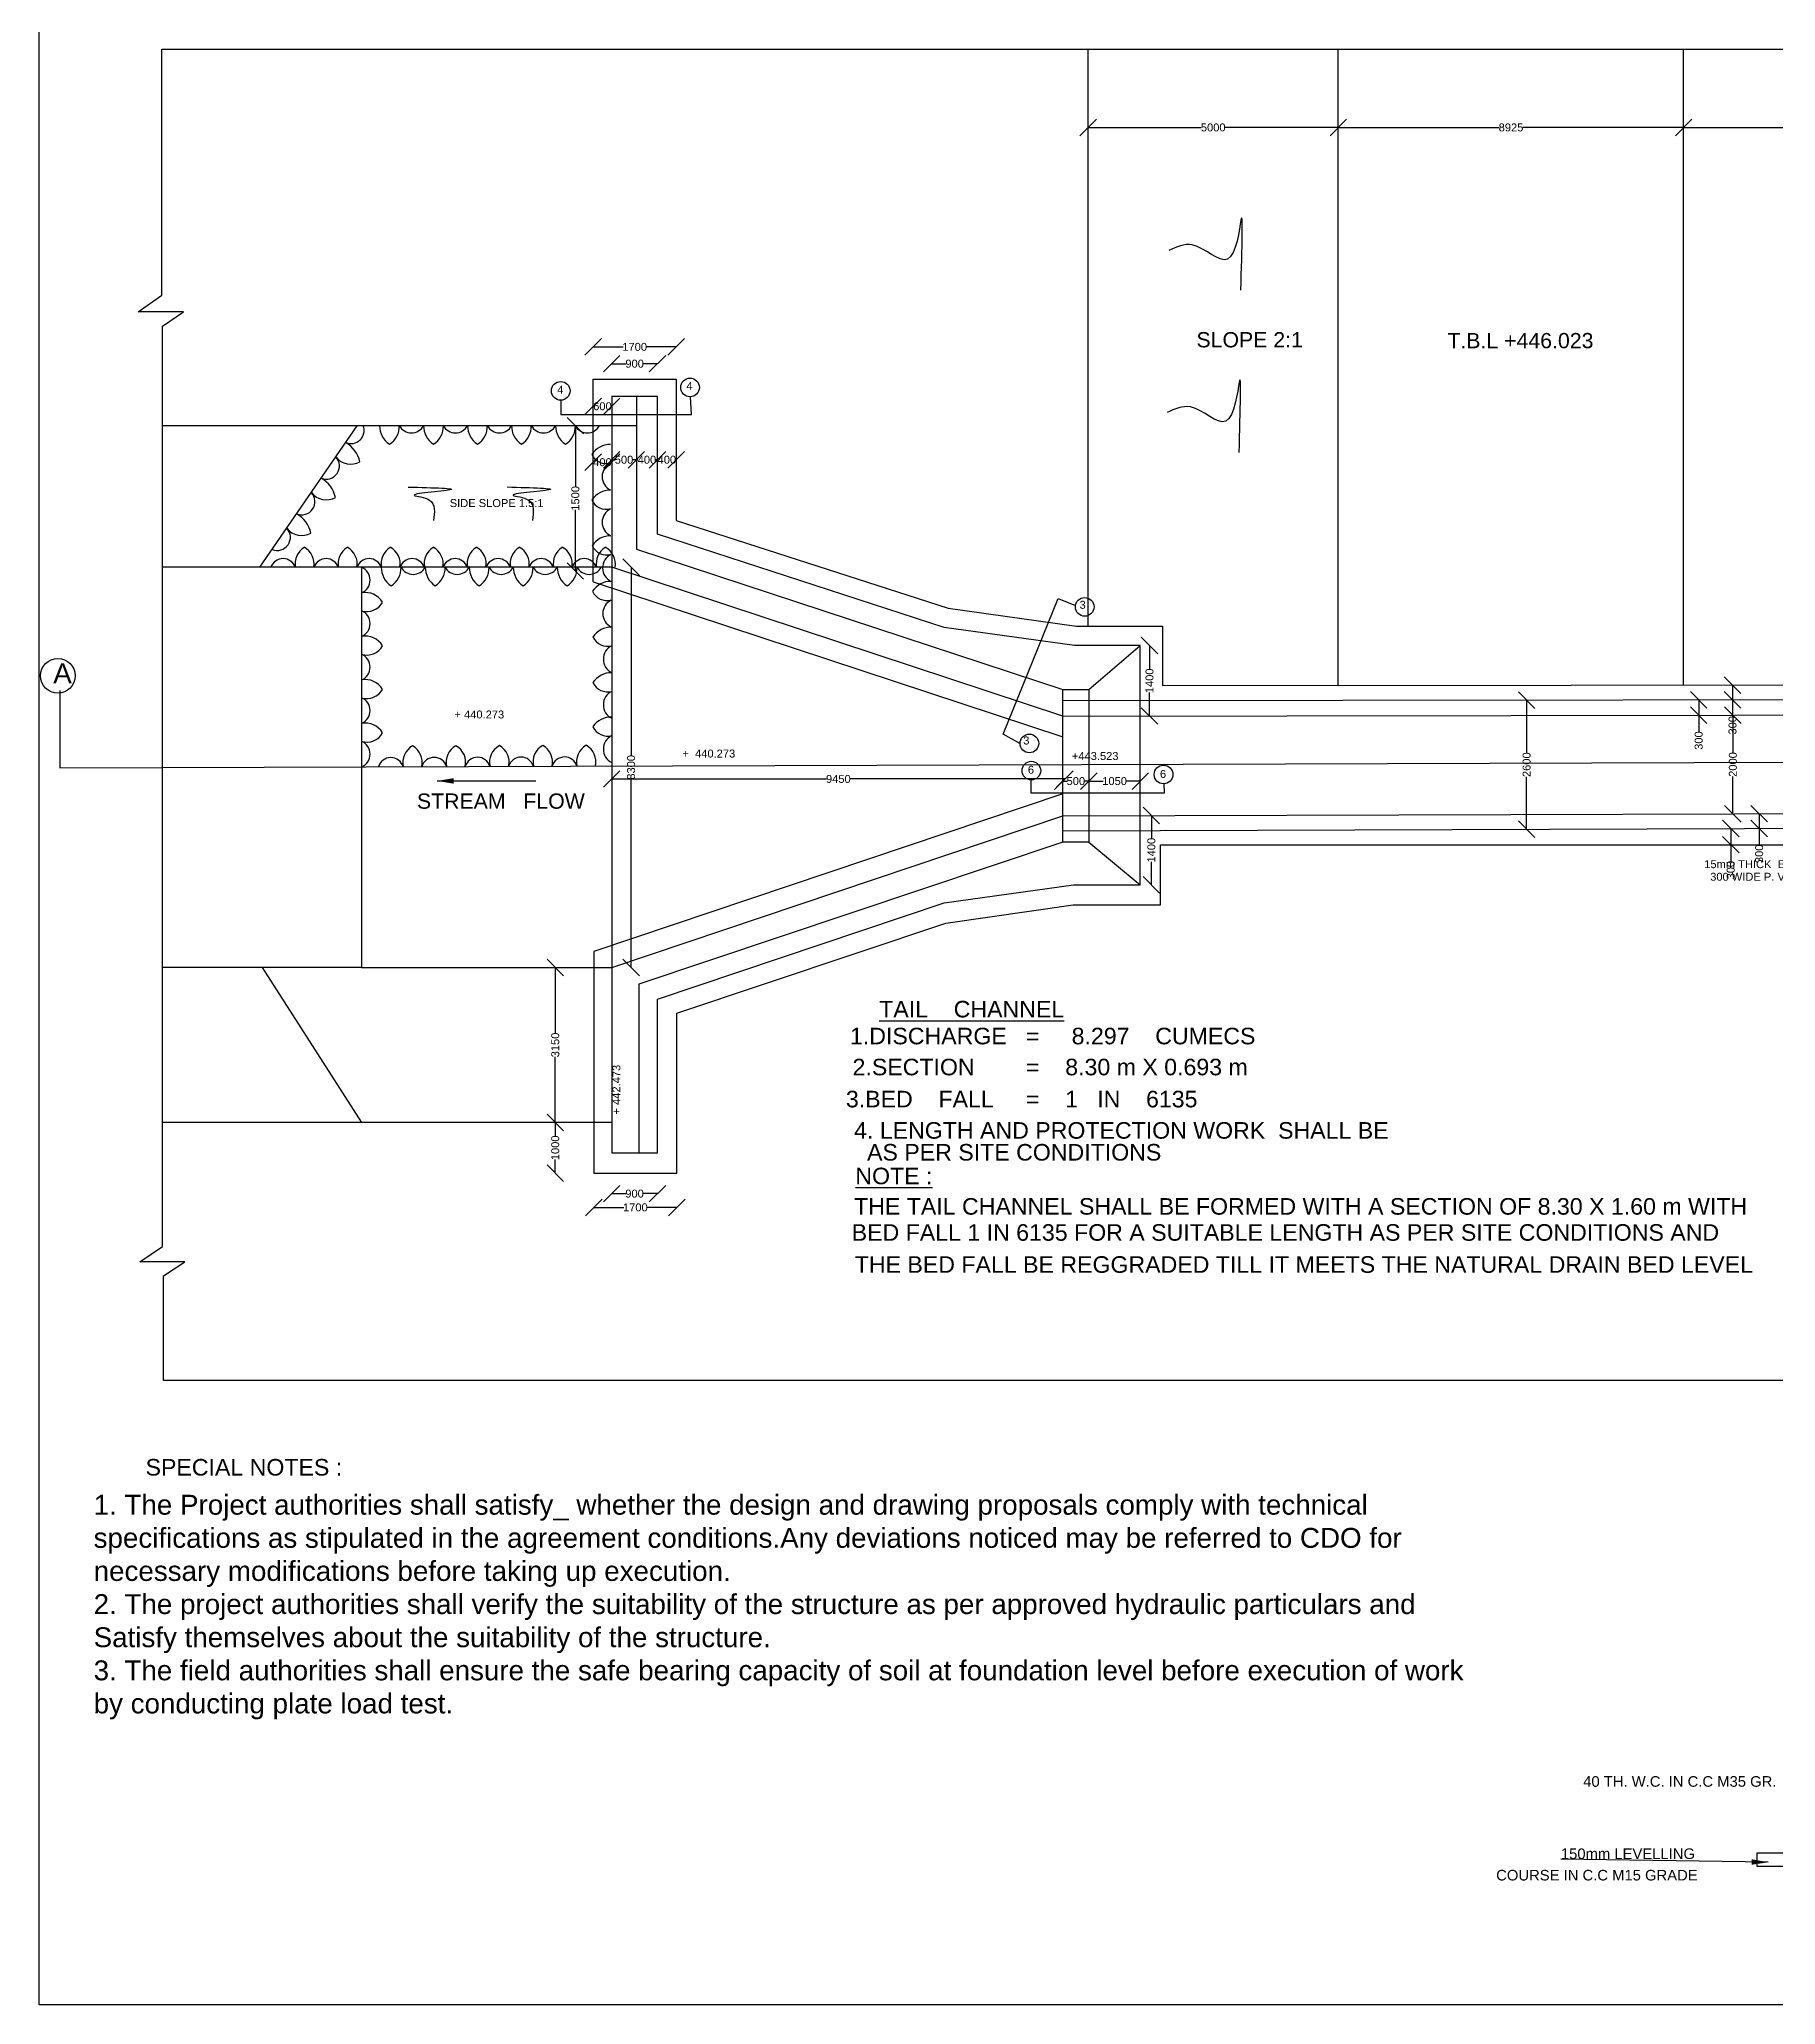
# Model space of a CAD drawing. Header units: millimetres. Extents: x 168 to 8213, y 187 to 4657.
# Drawn here: x 168 to 2790, y 187 to 3155 of the extents above; entities that cross this region are included whole.
import ezdxf

# ---------------------------------------------------------------- set-up
doc = ezdxf.new("R2010")
doc.units = ezdxf.units.MM
doc.header["$MEASUREMENT"] = 0
for name, color, linetype in [('DIMENSIONS', 7, 'Continuous'), ('DRAWING', 7, 'Continuous'), ('TEXT', 7, 'Continuous')]:
    doc.layers.add(name, color=color, linetype=linetype)
doc.styles.get("Standard").update_dxf_attribs({"font": 'arial.ttf', "height": 12})
doc.dimstyles.get("Standard").update_dxf_attribs({"dimtxt": 12, "dimasz": 25, "dimexe": 0.18, "dimexo": 0.0625, "dimgap": 0.09, "dimtad": 0, "dimdec": 0, "dimzin": 0, "dimdsep": 46, "dimtxsty": 'Standard', "dimblk": 'OBLIQUE', "dimcen": 0.09, "dimse1": 1, "dimse2": 1, "dimadec": 0, "dimazin": 0, "dimtfac": 1, "dimtdec": 0, "dimtofl": 0, "dimtmove": 0, "dimatfit": 3, "dimfxl": 1, "dimtolj": 1, "dimtzin": 0, "dimarcsym": 0})

# ---------------------------------------------------------------- blocks, each defined once
blk = doc.blocks.new('_Oblique')
at = {"color": 0, "linetype": 'ByBlock', "lineweight": -2}
blk.add_line((-0.5, -0.5), (0.5, 0.5), dxfattribs=at)
blk = doc.blocks.new('*D55')
at = {"layer": 'Defpoints', "color": 0}
for p in [(1752.2, 3014.7), (2130, 3021.7), (2130, 3014.7)]:
    blk.add_point(p, dxfattribs=at)
at = {"layer": 'DIMENSIONS', "color": 0, "lineweight": -2}
for p, q in [((1752.2, 3021.7), (1923.1, 3021.7)), ((2130, 3021.7), (1959.1, 3021.7))]:
    blk.add_line(p, q, dxfattribs=at)
at = {"layer": 'DIMENSIONS', "color": 0, "lineweight": -2, "xscale": 25, "yscale": 25, "zscale": 25, "rotation": 180}
blk.add_blockref('_Oblique', (1752.2, 3021.7), dxfattribs=at)
at = {"layer": 'DIMENSIONS', "color": 0, "lineweight": -2, "xscale": 25, "yscale": 25, "zscale": 25}
blk.add_blockref('_Oblique', (2130, 3021.7), dxfattribs=at)
at = {"layer": 'DIMENSIONS', "color": 0, "insert": (1941.1, 3021.7), "char_height": 12, "attachment_point": 5}
blk.add_mtext('\\A1;5000', dxfattribs=at)
blk = doc.blocks.new('*D56')
at = {"layer": 'Defpoints', "color": 0}
for p in [(2130, 3021.7), (2651.5, 3021.7), (2651.5, 3021.7)]:
    blk.add_point(p, dxfattribs=at)
at = {"layer": 'DIMENSIONS', "color": 0, "lineweight": -2}
for p, q in [((2130, 3021.7), (2372.7, 3021.7)), ((2651.5, 3021.7), (2408.8, 3021.7))]:
    blk.add_line(p, q, dxfattribs=at)
at = {"layer": 'DIMENSIONS', "color": 0, "lineweight": -2, "xscale": 25, "yscale": 25, "zscale": 25, "rotation": 180}
blk.add_blockref('_Oblique', (2130, 3021.7), dxfattribs=at)
at = {"layer": 'DIMENSIONS', "color": 0, "lineweight": -2, "xscale": 25, "yscale": 25, "zscale": 25}
blk.add_blockref('_Oblique', (2651.5, 3021.7), dxfattribs=at)
at = {"layer": 'DIMENSIONS', "color": 0, "insert": (2390.8, 3021.7), "char_height": 12, "attachment_point": 5}
blk.add_mtext('\\A1;8925', dxfattribs=at)
blk = doc.blocks.new('*D57')
at = {"layer": 'Defpoints', "color": 0}
for p in [(2651.5, 3021.7), (3120.8, 3021.7), (3120.8, 3021.7)]:
    blk.add_point(p, dxfattribs=at)
at = {"layer": 'DIMENSIONS', "color": 0, "lineweight": -2}
for p, q in [((2651.5, 3021.7), (2868.1, 3021.7)), ((3120.8, 3021.7), (2904.2, 3021.7))]:
    blk.add_line(p, q, dxfattribs=at)
at = {"layer": 'DIMENSIONS', "color": 0, "lineweight": -2, "xscale": 25, "yscale": 25, "zscale": 25, "rotation": 180}
blk.add_blockref('_Oblique', (2651.5, 3021.7), dxfattribs=at)
at = {"layer": 'DIMENSIONS', "color": 0, "lineweight": -2, "xscale": 25, "yscale": 25, "zscale": 25}
blk.add_blockref('_Oblique', (3120.8, 3021.7), dxfattribs=at)
at = {"layer": 'DIMENSIONS', "color": 0, "insert": (2886.1, 3021.7), "char_height": 12, "attachment_point": 5}
blk.add_mtext('\\A1;6225', dxfattribs=at)
blk = doc.blocks.new('*D62')
at = {"layer": 'Defpoints', "color": 0}
for p in [(1032.8, 2520), (1070, 2520), (1070, 2520)]:
    blk.add_point(p, dxfattribs=at)
at = {"layer": 'DIMENSIONS', "color": 0, "lineweight": -2}
for p, q in [((1032.8, 2520), (1038.1, 2520)), ((1070, 2520), (1064.7, 2520))]:
    blk.add_line(p, q, dxfattribs=at)
at = {"layer": 'DIMENSIONS', "color": 0, "lineweight": -2, "xscale": 25, "yscale": 25, "zscale": 25, "rotation": 180}
blk.add_blockref('_Oblique', (1032.8, 2520), dxfattribs=at)
at = {"layer": 'DIMENSIONS', "color": 0, "lineweight": -2, "xscale": 25, "yscale": 25, "zscale": 25}
blk.add_blockref('_Oblique', (1070, 2520), dxfattribs=at)
at = {"layer": 'DIMENSIONS', "color": 0, "insert": (1051.4, 2520), "char_height": 12, "attachment_point": 5}
blk.add_mtext('\\A1;500', dxfattribs=at)
blk = doc.blocks.new('*D63')
at = {"layer": 'Defpoints', "color": 0}
for p in [(1070, 2520), (1102, 2520), (1102, 2520)]:
    blk.add_point(p, dxfattribs=at)
at = {"layer": 'DIMENSIONS', "color": 0, "lineweight": -2}
for p, q in [((1070, 2520), (1072.5, 2520)), ((1102, 2520), (1099.6, 2520))]:
    blk.add_line(p, q, dxfattribs=at)
at = {"layer": 'DIMENSIONS', "color": 0, "lineweight": -2, "xscale": 25, "yscale": 25, "zscale": 25, "rotation": 180}
blk.add_blockref('_Oblique', (1070, 2520), dxfattribs=at)
at = {"layer": 'DIMENSIONS', "color": 0, "lineweight": -2, "xscale": 25, "yscale": 25, "zscale": 25}
blk.add_blockref('_Oblique', (1102, 2520), dxfattribs=at)
at = {"layer": 'DIMENSIONS', "color": 0, "insert": (1086, 2520), "char_height": 12, "attachment_point": 5}
blk.add_mtext('\\A1;400', dxfattribs=at)
blk = doc.blocks.new('*D64')
at = {"layer": 'Defpoints', "color": 0}
for p in [(1102, 2520), (1130.2, 2520), (1130.2, 2520)]:
    blk.add_point(p, dxfattribs=at)
at = {"layer": 'DIMENSIONS', "color": 0, "lineweight": -2}
for p, q in [((1102, 2520), (1102.6, 2520)), ((1130.2, 2520), (1129.7, 2520))]:
    blk.add_line(p, q, dxfattribs=at)
at = {"layer": 'DIMENSIONS', "color": 0, "lineweight": -2, "xscale": 25, "yscale": 25, "zscale": 25, "rotation": 180}
blk.add_blockref('_Oblique', (1102, 2520), dxfattribs=at)
at = {"layer": 'DIMENSIONS', "color": 0, "lineweight": -2, "xscale": 25, "yscale": 25, "zscale": 25}
blk.add_blockref('_Oblique', (1130.2, 2520), dxfattribs=at)
at = {"layer": 'DIMENSIONS', "color": 0, "insert": (1116.1, 2520), "char_height": 12, "attachment_point": 5}
blk.add_mtext('\\A1;400', dxfattribs=at)
blk = doc.blocks.new('*D65')
at = {"layer": 'Defpoints', "color": 0}
for p in [(1831, 2239.4), (1831.2, 2133.1), (1844.9, 2133.1)]:
    blk.add_point(p, dxfattribs=at)
at = {"layer": 'DIMENSIONS', "color": 0, "lineweight": -2}
for p, q in [((1844.9, 2239.4), (1844.9, 2203.7)), ((1844.9, 2133.1), (1844.9, 2168.8))]:
    blk.add_line(p, q, dxfattribs=at)
at = {"layer": 'DIMENSIONS', "color": 0, "lineweight": -2, "xscale": 25, "yscale": 25, "zscale": 25}
for p, rotation in [((1844.9, 2239.4), 90), ((1844.9, 2133.1), 270)]:
    blk.add_blockref('_Oblique', p, dxfattribs=dict(at, rotation=rotation))
at = {"layer": 'DIMENSIONS', "color": 0, "insert": (1844.9, 2186.2), "char_height": 12, "attachment_point": 5, "rotation": 90}
blk.add_mtext('\\A1;1400', dxfattribs=at)
blk = doc.blocks.new('*D66')
at = {"layer": 'Defpoints', "color": 0}
for p in [(1714.1, 2034.8), (1753.3, 2034.8), (1753.3, 2034.8)]:
    blk.add_point(p, dxfattribs=at)
at = {"layer": 'DIMENSIONS', "color": 0, "lineweight": -2}
for p, q in [((1714.1, 2034.8), (1720.4, 2034.8)), ((1753.3, 2034.8), (1747, 2034.8))]:
    blk.add_line(p, q, dxfattribs=at)
at = {"layer": 'DIMENSIONS', "color": 0, "lineweight": -2, "xscale": 25, "yscale": 25, "zscale": 25, "rotation": 180}
blk.add_blockref('_Oblique', (1714.1, 2034.8), dxfattribs=at)
at = {"layer": 'DIMENSIONS', "color": 0, "lineweight": -2, "xscale": 25, "yscale": 25, "zscale": 25}
blk.add_blockref('_Oblique', (1753.3, 2034.8), dxfattribs=at)
at = {"layer": 'DIMENSIONS', "color": 0, "insert": (1733.7, 2034.8), "char_height": 12, "attachment_point": 5}
blk.add_mtext('\\A1;500', dxfattribs=at)
blk = doc.blocks.new('*D67')
at = {"layer": 'Defpoints', "color": 0}
for p in [(1831, 2034.8), (1753.3, 2017.2), (1831, 2017.2)]:
    blk.add_point(p, dxfattribs=at)
at = {"layer": 'DIMENSIONS', "color": 0, "lineweight": -2}
for p, q in [((1753.3, 2034.8), (1774.7, 2034.8)), ((1831, 2034.8), (1809.6, 2034.8))]:
    blk.add_line(p, q, dxfattribs=at)
at = {"layer": 'DIMENSIONS', "color": 0, "lineweight": -2, "xscale": 25, "yscale": 25, "zscale": 25, "rotation": 180}
blk.add_blockref('_Oblique', (1753.3, 2034.8), dxfattribs=at)
at = {"layer": 'DIMENSIONS', "color": 0, "lineweight": -2, "xscale": 25, "yscale": 25, "zscale": 25}
blk.add_blockref('_Oblique', (1831, 2034.8), dxfattribs=at)
at = {"layer": 'DIMENSIONS', "color": 0, "insert": (1792.2, 2034.8), "char_height": 12, "attachment_point": 5}
blk.add_mtext('\\A1;1050', dxfattribs=at)
blk = doc.blocks.new('*D68')
at = {"layer": 'Defpoints', "color": 0}
for p in [(1849.1, 1982.9), (1831, 1878.2), (1847.7, 1878.2)]:
    blk.add_point(p, dxfattribs=at)
at = {"layer": 'DIMENSIONS', "color": 0, "lineweight": -2}
for p, q in [((1847.7, 1982.9), (1847.7, 1947.9)), ((1847.7, 1878.2), (1847.7, 1913.1))]:
    blk.add_line(p, q, dxfattribs=at)
at = {"layer": 'DIMENSIONS', "color": 0, "lineweight": -2, "xscale": 25, "yscale": 25, "zscale": 25}
for p, rotation in [((1847.7, 1982.9), 90), ((1847.7, 1878.2), 270)]:
    blk.add_blockref('_Oblique', p, dxfattribs=dict(at, rotation=rotation))
at = {"layer": 'DIMENSIONS', "color": 0, "insert": (1847.7, 1930.5), "char_height": 12, "attachment_point": 5, "rotation": 90}
blk.add_mtext('\\A1;1400', dxfattribs=at)
blk = doc.blocks.new('*D69')
at = {"layer": 'Defpoints', "color": 0}
for p in [(1037.8, 2357.7), (1037.8, 1753.5), (1062.1, 1753.5)]:
    blk.add_point(p, dxfattribs=at)
at = {"layer": 'DIMENSIONS', "color": 0, "lineweight": -2}
for p, q in [((1062.1, 2357.7), (1062.1, 2073.6)), ((1062.1, 1753.5), (1062.1, 2037.6))]:
    blk.add_line(p, q, dxfattribs=at)
at = {"layer": 'DIMENSIONS', "color": 0, "lineweight": -2, "xscale": 25, "yscale": 25, "zscale": 25}
for p, rotation in [((1062.1, 2357.7), 90), ((1062.1, 1753.5), 270)]:
    blk.add_blockref('_Oblique', p, dxfattribs=dict(at, rotation=rotation))
at = {"layer": 'DIMENSIONS', "color": 0, "insert": (1062.1, 2055.6), "char_height": 12, "attachment_point": 5, "rotation": 90}
blk.add_mtext('\\A1;8300', dxfattribs=at)
blk = doc.blocks.new('*D70')
at = {"layer": 'Defpoints', "color": 0}
for p in [(1032.8, 2057.5), (1717.2, 2038), (1717.2, 2038)]:
    blk.add_point(p, dxfattribs=at)
at = {"layer": 'DIMENSIONS', "color": 0, "lineweight": -2}
for p, q in [((1032.8, 2038), (1357, 2038)), ((1717.2, 2038), (1393, 2038))]:
    blk.add_line(p, q, dxfattribs=at)
at = {"layer": 'DIMENSIONS', "color": 0, "lineweight": -2, "xscale": 25, "yscale": 25, "zscale": 25, "rotation": 180}
blk.add_blockref('_Oblique', (1032.8, 2038), dxfattribs=at)
at = {"layer": 'DIMENSIONS', "color": 0, "lineweight": -2, "xscale": 25, "yscale": 25, "zscale": 25}
blk.add_blockref('_Oblique', (1717.2, 2038), dxfattribs=at)
at = {"layer": 'DIMENSIONS', "color": 0, "insert": (1375, 2038), "char_height": 12, "attachment_point": 5}
blk.add_mtext('\\A1;9450', dxfattribs=at)
blk = doc.blocks.new('*D71')
at = {"layer": 'Defpoints', "color": 0}
for p in [(2413.8, 2157.1), (2414.4, 1962.2), (2414.4, 1962.2)]:
    blk.add_point(p, dxfattribs=at)
at = {"layer": 'DIMENSIONS', "color": 0, "lineweight": -2}
for p, q in [((2414.4, 2157.1), (2414.4, 2077.7)), ((2414.4, 1962.2), (2414.4, 2041.5))]:
    blk.add_line(p, q, dxfattribs=at)
at = {"layer": 'DIMENSIONS', "color": 0, "lineweight": -2, "xscale": 25, "yscale": 25, "zscale": 25}
for p, rotation in [((2414.4, 2157.1), 90), ((2414.4, 1962.2), 270)]:
    blk.add_blockref('_Oblique', p, dxfattribs=dict(at, rotation=rotation))
at = {"layer": 'DIMENSIONS', "color": 0, "insert": (2414.4, 2059.6), "char_height": 12, "attachment_point": 5, "rotation": 90}
blk.add_mtext('\\A1;2600', dxfattribs=at)
blk = doc.blocks.new('*D72')
at = {"layer": 'Defpoints', "color": 0}
for p in [(2725.3, 2179.7), (2725.3, 2157.5), (2725.3, 2157.5)]:
    blk.add_point(p, dxfattribs=at)
at = {"layer": 'DIMENSIONS', "color": 0, "lineweight": -2}
for p, q in [((2725.3, 2179.7), (2725.3, 2157.5)), ((2725.3, 2157.5), (2725.3, 2132.5))]:
    blk.add_line(p, q, dxfattribs=at)
at = {"layer": 'DIMENSIONS', "color": 0, "lineweight": -2, "xscale": 25, "yscale": 25, "zscale": 25}
for p, rotation in [((2725.3, 2179.7), 90), ((2725.3, 2157.5), 270)]:
    blk.add_blockref('_Oblique', p, dxfattribs=dict(at, rotation=rotation))
at = {"layer": 'DIMENSIONS', "color": 0, "insert": (2725.3, 2119.1), "char_height": 12, "attachment_point": 5, "rotation": 90}
blk.add_mtext('\\A1;300', dxfattribs=at)
blk = doc.blocks.new('*D73')
at = {"layer": 'Defpoints', "color": 0}
for p in [(2681.3, 2157.4), (2674.2, 2134.3), (2681.3, 2134.3)]:
    blk.add_point(p, dxfattribs=at)
at = {"layer": 'DIMENSIONS', "color": 0, "lineweight": -2}
for p, q in [((2674.2, 2157.4), (2674.2, 2134.3)), ((2674.2, 2134.3), (2674.2, 2109.3))]:
    blk.add_line(p, q, dxfattribs=at)
at = {"layer": 'DIMENSIONS', "color": 0, "lineweight": -2, "xscale": 25, "yscale": 25, "zscale": 25}
for p, rotation in [((2674.2, 2157.4), 90), ((2674.2, 2134.3), 270)]:
    blk.add_blockref('_Oblique', p, dxfattribs=dict(at, rotation=rotation))
at = {"layer": 'DIMENSIONS', "color": 0, "insert": (2674.2, 2096), "char_height": 12, "attachment_point": 5, "rotation": 90}
blk.add_mtext('\\A1;300', dxfattribs=at)
blk = doc.blocks.new('*D74')
at = {"layer": 'Defpoints', "color": 0}
for p in [(2725.3, 2134.3), (2725.8, 1985.5), (2725.8, 1985.5)]:
    blk.add_point(p, dxfattribs=at)
at = {"layer": 'DIMENSIONS', "color": 0, "lineweight": -2}
for p, q in [((2725.8, 2134.3), (2725.8, 2078)), ((2725.8, 1985.5), (2725.8, 2041.8))]:
    blk.add_line(p, q, dxfattribs=at)
at = {"layer": 'DIMENSIONS', "color": 0, "lineweight": -2, "xscale": 25, "yscale": 25, "zscale": 25}
for p, rotation in [((2725.8, 2134.3), 90), ((2725.8, 1985.5), 270)]:
    blk.add_blockref('_Oblique', p, dxfattribs=dict(at, rotation=rotation))
at = {"layer": 'DIMENSIONS', "color": 0, "insert": (2725.8, 2059.9), "char_height": 12, "attachment_point": 5, "rotation": 90}
blk.add_mtext('\\A1;2000', dxfattribs=at)
blk = doc.blocks.new('*D75')
at = {"layer": 'Defpoints', "color": 0}
for p in [(2747.6, 1985.6), (2747.6, 1963.3), (2765.5, 1963.3)]:
    blk.add_point(p, dxfattribs=at)
at = {"layer": 'DIMENSIONS', "color": 0, "lineweight": -2}
for p, q in [((2765.5, 1985.6), (2765.5, 1963.3)), ((2765.5, 1963.3), (2765.5, 1938.3))]:
    blk.add_line(p, q, dxfattribs=at)
at = {"layer": 'DIMENSIONS', "color": 0, "lineweight": -2, "xscale": 25, "yscale": 25, "zscale": 25}
for p, rotation in [((2765.5, 1985.6), 90), ((2765.5, 1963.3), 270)]:
    blk.add_blockref('_Oblique', p, dxfattribs=dict(at, rotation=rotation))
at = {"layer": 'DIMENSIONS', "color": 0, "insert": (2765.5, 1925), "char_height": 12, "attachment_point": 5, "rotation": 90}
blk.add_mtext('\\A1;300', dxfattribs=at)
blk = doc.blocks.new('*D76')
at = {"layer": 'Defpoints', "color": 0}
for p in [(2722.6, 1963.2), (2722.6, 1938.8), (2722.6, 1938.8)]:
    blk.add_point(p, dxfattribs=at)
at = {"layer": 'DIMENSIONS', "color": 0, "lineweight": -2}
for p, q in [((2722.6, 1963.2), (2722.6, 1938.8)), ((2722.6, 1938.8), (2722.6, 1913.8))]:
    blk.add_line(p, q, dxfattribs=at)
at = {"layer": 'DIMENSIONS', "color": 0, "lineweight": -2, "xscale": 25, "yscale": 25, "zscale": 25}
for p, rotation in [((2722.6, 1963.2), 90), ((2722.6, 1938.8), 270)]:
    blk.add_blockref('_Oblique', p, dxfattribs=dict(at, rotation=rotation))
at = {"layer": 'DIMENSIONS', "color": 0, "insert": (2722.6, 1900.4), "char_height": 12, "attachment_point": 5, "rotation": 90}
blk.add_mtext('\\A1;300', dxfattribs=at)
blk = doc.blocks.new('*D102')
at = {"layer": 'Defpoints', "color": 0}
for p in [(1005.7, 1753.5), (947.6, 1519.3), (1005.7, 1519.3)]:
    blk.add_point(p, dxfattribs=at)
at = {"layer": 'DIMENSIONS', "color": 0, "lineweight": -2}
for p, q in [((947.6, 1753.5), (947.6, 1654.4)), ((947.6, 1519.3), (947.6, 1618.4))]:
    blk.add_line(p, q, dxfattribs=at)
at = {"layer": 'DIMENSIONS', "color": 0, "lineweight": -2, "xscale": 25, "yscale": 25, "zscale": 25}
for p, rotation in [((947.6, 1753.5), 90), ((947.6, 1519.3), 270)]:
    blk.add_blockref('_Oblique', p, dxfattribs=dict(at, rotation=rotation))
at = {"layer": 'DIMENSIONS', "color": 0, "insert": (947.6, 1636.4), "char_height": 12, "attachment_point": 5, "rotation": 90}
blk.add_mtext('\\A1;3150', dxfattribs=at)
blk = doc.blocks.new('*D103')
at = {"layer": 'Defpoints', "color": 0}
for p in [(1005.7, 1519.3), (947.6, 1442.9), (1005.7, 1442.9)]:
    blk.add_point(p, dxfattribs=at)
at = {"layer": 'DIMENSIONS', "color": 0, "lineweight": -2}
for p, q in [((947.6, 1519.3), (947.6, 1498.6)), ((947.6, 1442.9), (947.6, 1463.7))]:
    blk.add_line(p, q, dxfattribs=at)
at = {"layer": 'DIMENSIONS', "color": 0, "lineweight": -2, "xscale": 25, "yscale": 25, "zscale": 25}
for p, rotation in [((947.6, 1519.3), 90), ((947.6, 1442.9), 270)]:
    blk.add_blockref('_Oblique', p, dxfattribs=dict(at, rotation=rotation))
at = {"layer": 'DIMENSIONS', "color": 0, "insert": (947.6, 1481.1), "char_height": 12, "attachment_point": 5, "rotation": 90}
blk.add_mtext('\\A1;1000', dxfattribs=at)
blk = doc.blocks.new('*D104')
at = {"layer": 'Defpoints', "color": 0}
for p in [(1032.8, 1473.4), (1101.8, 1473.4), (1101.8, 1411.9)]:
    blk.add_point(p, dxfattribs=at)
at = {"layer": 'DIMENSIONS', "color": 0, "lineweight": -2}
for p, q in [((1032.8, 1411.9), (1053.9, 1411.9)), ((1101.8, 1411.9), (1080.6, 1411.9))]:
    blk.add_line(p, q, dxfattribs=at)
at = {"layer": 'DIMENSIONS', "color": 0, "lineweight": -2, "xscale": 25, "yscale": 25, "zscale": 25, "rotation": 180}
blk.add_blockref('_Oblique', (1032.8, 1411.9), dxfattribs=at)
at = {"layer": 'DIMENSIONS', "color": 0, "lineweight": -2, "xscale": 25, "yscale": 25, "zscale": 25}
blk.add_blockref('_Oblique', (1101.8, 1411.9), dxfattribs=at)
at = {"layer": 'DIMENSIONS', "color": 0, "insert": (1067.3, 1411.9), "char_height": 12, "attachment_point": 5}
blk.add_mtext('\\A1;900', dxfattribs=at)
blk = doc.blocks.new('*D105')
at = {"layer": 'Defpoints', "color": 0}
for p in [(1005.7, 1442.9), (1131.3, 1442.9), (1131.3, 1391.1)]:
    blk.add_point(p, dxfattribs=at)
at = {"layer": 'DIMENSIONS', "color": 0, "lineweight": -2}
for p, q in [((1005.7, 1391.1), (1051.1, 1391.1)), ((1131.3, 1391.1), (1085.9, 1391.1))]:
    blk.add_line(p, q, dxfattribs=at)
at = {"layer": 'DIMENSIONS', "color": 0, "lineweight": -2, "xscale": 25, "yscale": 25, "zscale": 25, "rotation": 180}
blk.add_blockref('_Oblique', (1005.7, 1391.1), dxfattribs=at)
at = {"layer": 'DIMENSIONS', "color": 0, "lineweight": -2, "xscale": 25, "yscale": 25, "zscale": 25}
blk.add_blockref('_Oblique', (1131.3, 1391.1), dxfattribs=at)
at = {"layer": 'DIMENSIONS', "color": 0, "insert": (1068.5, 1391.1), "char_height": 12, "attachment_point": 5}
blk.add_mtext('\\A1;1700', dxfattribs=at)
blk = doc.blocks.new('*D106')
at = {"layer": 'Defpoints', "color": 0}
for p in [(1102, 2665), (1032.8, 2616.6), (1102, 2616.6)]:
    blk.add_point(p, dxfattribs=at)
at = {"layer": 'DIMENSIONS', "color": 0, "lineweight": -2}
for p, q in [((1032.8, 2665), (1054.1, 2665)), ((1102, 2665), (1080.7, 2665))]:
    blk.add_line(p, q, dxfattribs=at)
at = {"layer": 'DIMENSIONS', "color": 0, "lineweight": -2, "xscale": 25, "yscale": 25, "zscale": 25, "rotation": 180}
blk.add_blockref('_Oblique', (1032.8, 2665), dxfattribs=at)
at = {"layer": 'DIMENSIONS', "color": 0, "lineweight": -2, "xscale": 25, "yscale": 25, "zscale": 25}
blk.add_blockref('_Oblique', (1102, 2665), dxfattribs=at)
at = {"layer": 'DIMENSIONS', "color": 0, "insert": (1067.4, 2665), "char_height": 12, "attachment_point": 5}
blk.add_mtext('\\A1;900', dxfattribs=at)
blk = doc.blocks.new('*D107')
at = {"layer": 'Defpoints', "color": 0}
for p in [(1130.2, 2690.4), (1004.8, 2641.7), (1130.2, 2641.7)]:
    blk.add_point(p, dxfattribs=at)
at = {"layer": 'DIMENSIONS', "color": 0, "lineweight": -2}
for p, q in [((1004.8, 2690.4), (1050.1, 2690.4)), ((1130.2, 2690.4), (1084.9, 2690.4))]:
    blk.add_line(p, q, dxfattribs=at)
at = {"layer": 'DIMENSIONS', "color": 0, "lineweight": -2, "xscale": 25, "yscale": 25, "zscale": 25, "rotation": 180}
blk.add_blockref('_Oblique', (1004.8, 2690.4), dxfattribs=at)
at = {"layer": 'DIMENSIONS', "color": 0, "lineweight": -2, "xscale": 25, "yscale": 25, "zscale": 25}
blk.add_blockref('_Oblique', (1130.2, 2690.4), dxfattribs=at)
at = {"layer": 'DIMENSIONS', "color": 0, "insert": (1067.5, 2690.4), "char_height": 12, "attachment_point": 5}
blk.add_mtext('\\A1;1700', dxfattribs=at)
blk = doc.blocks.new('*D118')
at = {"layer": 'Defpoints', "color": 0}
for p in [(977.8, 2571.4), (977.9, 2352.1), (980.2, 2352.1)]:
    blk.add_point(p, dxfattribs=at)
at = {"layer": 'DIMENSIONS', "color": 0, "lineweight": -2}
for p, q in [((977.9, 2571.4), (977.9, 2479.1)), ((977.9, 2352.1), (977.9, 2444.3))]:
    blk.add_line(p, q, dxfattribs=at)
at = {"layer": 'DIMENSIONS', "color": 0, "lineweight": -2, "xscale": 25, "yscale": 25, "zscale": 25}
for p, rotation in [((977.9, 2571.4), 90), ((977.9, 2352.1), 270)]:
    blk.add_blockref('_Oblique', p, dxfattribs=dict(at, rotation=rotation))
at = {"layer": 'DIMENSIONS', "color": 0, "insert": (977.9, 2461.7), "char_height": 12, "attachment_point": 5, "rotation": 90}
blk.add_mtext('\\A1;1500', dxfattribs=at)
blk = doc.blocks.new('*D119')
at = {"layer": 'Defpoints', "color": 0}
for p in [(1004.8, 2588.4), (1032.8, 2600.7), (1032.8, 2588.4)]:
    blk.add_point(p, dxfattribs=at)
at = {"layer": 'DIMENSIONS', "color": 0, "lineweight": -2}
for p, q in [((1004.8, 2600.7), (1005.4, 2600.7)), ((1032.8, 2600.7), (1032.1, 2600.7))]:
    blk.add_line(p, q, dxfattribs=at)
at = {"layer": 'DIMENSIONS', "color": 0, "lineweight": -2, "xscale": 25, "yscale": 25, "zscale": 25, "rotation": 180}
blk.add_blockref('_Oblique', (1004.8, 2600.7), dxfattribs=at)
at = {"layer": 'DIMENSIONS', "color": 0, "lineweight": -2, "xscale": 25, "yscale": 25, "zscale": 25}
blk.add_blockref('_Oblique', (1032.8, 2600.7), dxfattribs=at)
at = {"layer": 'DIMENSIONS', "color": 0, "insert": (1018.8, 2600.7), "char_height": 12, "attachment_point": 5}
blk.add_mtext('\\A1;600', dxfattribs=at)
blk = doc.blocks.new('*D120')
at = {"layer": 'Defpoints', "color": 0}
for p in [(1004.8, 2515.5), (1032.8, 2520), (1032.8, 2516.3)]:
    blk.add_point(p, dxfattribs=at)
at = {"layer": 'DIMENSIONS', "color": 0, "lineweight": -2}
for p, q in [((1004.8, 2516.3), (1005.2, 2516.3)), ((1032.8, 2516.3), (1032.4, 2516.3))]:
    blk.add_line(p, q, dxfattribs=at)
at = {"layer": 'DIMENSIONS', "color": 0, "lineweight": -2, "xscale": 25, "yscale": 25, "zscale": 25, "rotation": 180}
blk.add_blockref('_Oblique', (1004.8, 2516.3), dxfattribs=at)
at = {"layer": 'DIMENSIONS', "color": 0, "lineweight": -2, "xscale": 25, "yscale": 25, "zscale": 25}
blk.add_blockref('_Oblique', (1032.8, 2516.3), dxfattribs=at)
at = {"layer": 'DIMENSIONS', "color": 0, "insert": (1018.8, 2516.3), "char_height": 12, "attachment_point": 5}
blk.add_mtext('\\A1;400', dxfattribs=at)

msp = doc.modelspace()

# ---------------------------------------------------------------- linework, layer by layer
at = {"layer": 'DIMENSIONS'}
msp.add_lwpolyline([(168.4, 4657.4), (8212.6, 4657.4), (8212.6, 187.3), (168.4, 187.3)], close=True, dxfattribs=at)
at = {"layer": 'DIMENSIONS', "color": 0}
for points in [[(955.8, 2609.9), (955.8, 2588.4), (1153.4, 2588.4), (1151.9, 2615.1)], [(1649.3, 2091.7), (1624.1, 2105.5), (1706.9, 2310.3), (1733, 2300)], [(1665.5, 2036.5), (1665.5, 2017.1), (1867.6, 2017.1), (1866.9, 2030.7)]]:
    msp.add_lwpolyline(points, dxfattribs=at)
at = {"layer": 'DIMENSIONS'}
for points in [[(1753.3, 2173.2), (1831, 2239.4)], [(1753.3, 1942.8), (1831, 1878.2)]]:
    msp.add_lwpolyline(points, dxfattribs=at)
at = {"layer": 'DIMENSIONS', "color": 0}
for centre, radius in [((1151.1, 2629.2), 14.1), ((955.8, 2624), 14.1), ((1747, 2297.9), 14.1), ((196.5, 2193.9), 26.2), ((1663.5, 2091.7), 14.1), ((1666.5, 2050.6), 14.1), ((1866.1, 2044.8), 14.1)]:
    msp.add_circle(centre, radius, dxfattribs=at)
for points in [[(725.5, 2478.8), (788.6, 2474.4), (734.7, 2466.2), (757.8, 2459), (763.9, 2428.4)], [(874.8, 2478.9), (938, 2474.4), (884, 2466.2), (907.2, 2459), (913.2, 2428.4)]]:
    msp.add_spline(points, degree=3, dxfattribs=at)
at = {"layer": 'DRAWING', "color": 0}
for points in [[(356.2, 1129.6), (356.2, 1287.7), (388.4, 1309), (320.1, 1309), (354.7, 1332.2), (354.7, 2721.8), (386, 2743.2), (317.7, 2743.2), (353.6, 2768.5), (353.6, 3139.8), (2887.5, 3139.8), (2915.1, 3176.5), (2930.1, 3107.8), (2954.6, 3142.2), (5584.9, 3142.2)], [(1752.2, 2268.7), (1752.2, 3139.8)], [(2130, 2179.3), (2130, 3139.8)], [(2651.5, 2179.7), (2651.5, 3139.8)], [(1004.8, 2335.6), (1004.8, 2641.7), (1130.2, 2641.7), (1130.2, 2428.5), (1540.7, 2296), (1734.6, 2268.7), (1864.6, 2268.7), (1864.6, 2179), (4950, 2181.6)], [(1032.8, 2616.6), (1032.8, 1473.4), (1077.6, 1473.4)], [(1077.6, 1473.4), (1101.8, 1473.4), (1101.8, 1705.8), (1535, 1851.2), (1729.9, 1878.2), (1831, 1878.2), (1831, 2239.4), (1731.6, 2239.4), (1534.7, 2266.6), (1102, 2407.5), (1102, 2615.3), (1032.8, 2615.3)], [(1070, 2615.3), (1070, 2385.2), (1714.2, 2173.2)], [(1069.5, 2571.4), (354.7, 2571.4)], [(501.6, 2357.7), (648.6, 2571.4)], [(1714.2, 2132.9), (1032.8, 2357.7), (354.7, 2357.7)], [(655, 2357.7), (655, 1753.5), (354.7, 1753.5)], [(1004.8, 2335.6), (1714.2, 2101.6), (1714.2, 2173.2), (1753.3, 2173.2), (1753.3, 1942.8), (1713.9, 1942.8), (1714.2, 2101.6)], [(199.3, 2171.6), (199.3, 2054.8), (6831.2, 2076.4), (6831.2, 2189.5)], [(1714.2, 2156.3), (5095.4, 2160.3)], [(1714.2, 2132.9), (5095.5, 2137.7)], [(1714, 2015.8), (1005.7, 1777.5), (1005.7, 1442.9), (1131.3, 1442.9), (1131.3, 1684.4), (1537.2, 1820.4), (1729.5, 1848.1), (1861.5, 1848.1), (1861.5, 1938.8), (4946.8, 1938.8)], [(1714, 1982.5), (5095.3, 1992.6)], [(655, 1753.5), (1032.8, 1753.5), (1714, 1982.5)], [(1713.9, 1959.8), (5095.3, 1971.3)], [(1714, 1942.8), (1073.6, 1728.1), (1073.6, 1473.4)], [(504.9, 1753.5), (654.9, 1519.3)], [(1032.8, 1519.3), (354.7, 1519.3)], [(6779.7, 1129.6), (356.2, 1129.6)]]:
    msp.add_lwpolyline(points, dxfattribs=at)
msp.add_lwpolyline([(2762.3, 416.5), (3384.1, 416.5), (3384.1, 396.1), (2762.3, 396.1)], close=True, dxfattribs=at)
for centre, radius, start, end in [((638.9, 2564.4), 20, 247.8539, 20.4095), ((715.3, 2571.1), 33, 179.5828, 236.8006), ((681, 2570.1), 31.1, 301.281, 2.3228), ((730.4, 2581.3), 20.8, 208.541, 331.459), ((781.7, 2571.1), 33, 179.5828, 236.8006), ((747.5, 2570.1), 31.1, 301.281, 2.3228), ((796.8, 2581.3), 20.8, 208.541, 331.459), ((848.1, 2571.1), 33, 179.5828, 236.8006), ((813.9, 2570.1), 31.1, 301.281, 2.3228), ((863.3, 2581.3), 20.8, 208.541, 331.459), ((914.5, 2571.1), 33, 179.5828, 236.8006), ((880.3, 2570.1), 31.1, 301.281, 2.3228), ((929.7, 2581.3), 20.8, 208.541, 331.459), ((981, 2571.1), 33, 179.5828, 236.8006), ((946.8, 2570.1), 31.1, 301.281, 2.3228), ((996.1, 2581.3), 20.8, 208.541, 331.459), ((601.6, 2510.6), 20, 247.8539, 43.0807), ((638.7, 2541.8), 28.5, 218.0287, 299.4061), ((609.5, 2507.1), 44.3, 12.8922, 60.8992), ((1030.6, 2509.7), 33.4, 89.3353, 146.637), ((1024.7, 2538.5), 24.4, 205.2339, 284.6778), ((1041.1, 2494.5), 22.7, 116.4755, 243.5245), ((564.6, 2456.8), 20, 247.8539, 43.0807), ((601.7, 2488), 28.5, 218.0287, 299.4061), ((572.5, 2453.3), 44.3, 12.8922, 60.8992), ((1030.6, 2440.8), 33.4, 89.3353, 146.637), ((535.5, 2399.5), 44.3, 12.8922, 60.8992), ((1024.7, 2469.6), 24.4, 205.2339, 284.6778), ((1041.1, 2425.6), 22.7, 116.4755, 243.5245), ((527.6, 2403), 20, 247.8539, 43.0807), ((564.7, 2434.2), 28.5, 218.0287, 299.4061), ((1031.2, 2371.9), 33.4, 89.3353, 146.637), ((584.6, 2362.5), 30, 122.8144, 189.1987), ((555.2, 2362.7), 28.3, 349.8713, 62.4434), ((649.5, 2362.5), 30, 122.8144, 189.1987), ((620.2, 2362.7), 28.3, 349.8713, 62.4434), ((714.5, 2362.5), 30, 122.8144, 189.1987), ((685.2, 2362.7), 28.3, 349.8713, 62.4434), ((779.5, 2362.5), 30, 122.8144, 189.1987), ((750.1, 2362.7), 28.3, 349.8713, 62.4434), ((844.4, 2362.5), 30, 122.8144, 189.1987), ((815.1, 2362.7), 28.3, 349.8713, 62.4434), ((909.4, 2362.5), 30, 122.8144, 189.1987), ((880.1, 2362.7), 28.3, 349.8713, 62.4434), ((974.4, 2362.5), 30, 122.8144, 189.1987), ((945, 2362.7), 28.3, 349.8713, 62.4434), ((1025.4, 2400.7), 24.4, 205.2339, 284.6778), ((1039.4, 2362.5), 30, 122.8144, 189.1987), ((1041.7, 2356.7), 22.7, 116.4755, 243.5245), ((1010, 2362.7), 28.3, 349.8713, 62.4434), ((536.5, 2351.1), 19.6, 19.6375, 160.3625), ((601.5, 2351.1), 19.6, 19.6375, 160.3625), ((666.4, 2351.1), 19.6, 19.6375, 160.3625), ((647.1, 2338.3), 20.9, 292.1434, 67.8566), ((717.8, 2357.5), 33, 179.5828, 236.8006), ((683.6, 2356.4), 31.1, 301.281, 2.3228), ((731.4, 2351.1), 19.6, 19.6375, 160.3625), ((733, 2367.7), 20.8, 208.541, 331.459), ((784.3, 2357.5), 33, 179.5828, 236.8006), ((750.1, 2356.4), 31.1, 301.281, 2.3228), ((796.4, 2351.1), 19.6, 19.6375, 160.3625), ((799.4, 2367.7), 20.8, 208.541, 331.459), ((850.7, 2357.5), 33, 179.5828, 236.8006), ((816.5, 2356.4), 31.1, 301.281, 2.3228), ((861.4, 2351.1), 19.6, 19.6375, 160.3625), ((865.9, 2367.7), 20.8, 208.541, 331.459), ((917.1, 2357.5), 33, 179.5828, 236.8006), ((882.9, 2356.4), 31.1, 301.281, 2.3228), ((926.3, 2351.1), 19.6, 19.6375, 160.3625), ((932.3, 2367.7), 20.8, 208.541, 331.459), ((983.6, 2357.5), 33, 179.5828, 236.8006), ((949.4, 2356.4), 31.1, 301.281, 2.3228), ((991.3, 2351.1), 19.6, 19.6375, 160.3625), ((998.7, 2367.7), 20.8, 208.541, 331.459), ((660.6, 2288.8), 30.7, 31.2596, 100.5348), ((1031.6, 2303), 33.4, 89.3353, 146.637), ((1025.8, 2331.8), 24.4, 205.2339, 284.6778), ((663, 2318.3), 27.5, 253.1304, 330.281), ((647.1, 2272.6), 20.9, 292.1434, 67.8566), ((1042.1, 2287.8), 22.7, 116.4755, 243.5245), ((1032.4, 2234), 33.4, 89.3353, 146.637), ((660.6, 2223.1), 30.7, 31.2596, 100.5348), ((663, 2252.6), 27.5, 253.1304, 330.281), ((647.1, 2206.9), 20.9, 292.1434, 67.8566), ((1026.6, 2262.8), 24.4, 205.2339, 284.6778), ((1042.9, 2218.9), 22.7, 116.4755, 243.5245), ((1032.4, 2165.1), 33.4, 89.3353, 146.637), ((660.6, 2157.4), 30.7, 31.2596, 100.5348), ((663, 2186.9), 27.5, 253.1304, 330.281), ((1026.6, 2193.9), 24.4, 205.2339, 284.6778), ((1042.9, 2150), 22.7, 116.4755, 243.5245), ((647.1, 2141.3), 20.9, 292.1434, 67.8566), ((660.6, 2091.7), 30.7, 31.2596, 100.5348), ((663, 2121.2), 27.5, 253.1304, 330.281), ((1032.4, 2098.3), 33.4, 89.3353, 146.637), ((1026.6, 2127.1), 24.4, 205.2339, 284.6778), ((647.1, 2075.6), 20.9, 292.1434, 67.8566), ((745.9, 2062.8), 28.7, 118.7673, 192.803), ((718, 2062.9), 28.7, 347.1437, 60.7756), ((811.4, 2063), 28.7, 118.7673, 192.803), ((783.6, 2063.1), 28.7, 347.1437, 60.7756), ((877, 2063.2), 28.7, 118.7673, 192.803), ((849.2, 2063.4), 28.7, 347.1437, 60.7756), ((942.6, 2063.5), 28.7, 118.7673, 192.803), ((914.8, 2063.6), 28.7, 347.1437, 60.7756), ((1008.2, 2063.7), 28.7, 118.7673, 192.803), ((980.3, 2063.8), 28.7, 347.1437, 60.7756), ((1042.9, 2083.1), 22.7, 116.4755, 243.5245), ((699.2, 2050.8), 19.5, 16.6877, 163.6871), ((764.7, 2051.1), 19.5, 16.6877, 163.6871), ((830.3, 2051.3), 19.5, 16.6877, 163.6871), ((895.9, 2051.5), 19.5, 16.6877, 163.6871), ((961.5, 2051.7), 19.5, 16.6877, 163.6871)]:
    msp.add_arc(centre, radius, start, end, dxfattribs=at)
for points in [[(1982.8, 2775.9), (1982.8, 2881.5), (1962.6, 2823), (1909.4, 2844.4), (1874.3, 2835.9)], [(1980.2, 2531.2), (1980.2, 2636.8), (1960, 2578.3), (1906.8, 2599.7), (1871.7, 2591.2)]]:
    msp.add_spline(points, degree=3, dxfattribs=at)

# ---------------------------------------------------------------- texts
at = {"layer": 'DIMENSIONS', "color": 0}
for s, height, p in [('4', 12, (950.6, 2620)), ('4', 12, (1145.5, 2625.4)), ('SIDE SLOPE 1.5:1', 12, (788.2, 2448.6)), ('3', 12, (1739.3, 2295)), ('A', 30, (189.5, 2182.6)), ('3', 12, (1654.3, 2090.1)), ('6', 12, (1661.2, 2046)), ('6', 12, (1860.6, 2039.6)), ('%%UNOTE :', 25, (1400.7, 1426.1))]:
    msp.add_text(s, height=height, dxfattribs=at).set_placement(p)
at = {"layer": 'TEXT', "color": 0}
for s, height, p in [('SLOPE 2:1', 23, (1915.8, 2689.7)), ('T.B.L +446.023', 23, (2294.7, 2688.4)), ('+ 440.273', 12, (795.4, 2129.4)), ('+  440.273', 12, (1139.6, 2070.4)), ('+443.523', 12, (1727.7, 2066.7)), ('STREAM   FLOW', 23, (738.7, 1993.1)), ('15mm THICK  EXPANSION JOINTS &', 12, (2682.6, 1903.4)), ('300 WIDE P. V.C WATER STOPPER', 12, (2691.6, 1884.4)), ('%%UTAIL    CHANNEL', 25, (1436.7, 1678)), ('1.DISCHARGE   =     8.297    CUMECS', 25, (1392.6, 1637.4)), ('2.SECTION        =    8.30 m X 0.693 m', 25, (1396.5, 1590.6)), ('3.BED    FALL     =    1   IN    6135', 25, (1386.5, 1542.2)), ('4. LENGTH AND PROTECTION WORK  SHALL BE ', 25, (1398.8, 1494.9)), ('AS PER SITE CONDITIONS ', 25, (1418.4, 1461.9)), ('THE TAIL CHANNEL SHALL BE FORMED WITH A SECTION OF 8.30 X 1.60 m WITH ', 25, (1398.8, 1380.2)), ('BED FALL 1 IN 6135 FOR A SUITABLE LENGTH AS PER SITE CONDITIONS AND ', 25, (1395.2, 1340.8)), ('THE BED FALL BE REGGRADED TILL IT MEETS THE NATURAL DRAIN BED LEVEL', 25, (1399.8, 1292.4)), ('SPECIAL NOTES :', 25, (328.9, 986.3)), ('40 TH. W.C. IN C.C M35 GR.', 16, (2499.8, 516.4)), ('150mm LEVELLING', 16, (2466.1, 407.3)), ('COURSE IN C.C M15 GRADE', 16, (2368.4, 374.9))]:
    msp.add_text(s, height=height, dxfattribs=at).set_placement(p)
msp.add_text('+ 442.473', height=12, rotation=90, dxfattribs=at).set_placement((1045.8, 1531.4))
at = {"layer": 'TEXT', "color": 0, "insert": (250.5, 957.2), "char_height": 30, "width": 2103.366, "attachment_point": 1}
msp.add_mtext('1. The Project authorities shall satisfy_ whether the design and drawing proposals comply with technical specifications as stipulated in the agreement conditions.Any deviations noticed may be referred to CDO for necessary modifications before taking up execution. \\P2. The project authorities shall verify the suitability of the structure as per approved hydraulic particulars and Satisfy themselves about the suitability of the structure. \\P3. The field authorities shall ensure the safe bearing capacity of soil at foundation level before execution of work by conducting plate load test. \\P ', dxfattribs=at)

# ---------------------------------------------------------------- dimensions: what is measured, and where the dimension line sits
at = {"layer": 'DIMENSIONS', "color": 0}
for base, p1, p2, text, picture, middle in [((2130, 3021.7), (1752.2, 3014.7), (2130, 3014.7), '5000', '*D55', (1941.1, 3021.7)), ((2651.5, 3021.7), (2130, 3021.7), (2651.5, 3021.7), '8925', '*D56', (2390.8, 3021.7)), ((3120.8, 3021.7), (2651.5, 3021.7), (3120.8, 3021.7), '6225', '*D57', (2886.1, 3021.7)), ((1130.2, 2690.4), (1004.8, 2641.7), (1130.2, 2641.7), '1700', '*D107', (1067.5, 2690.4)), ((1102, 2665), (1032.8, 2616.6), (1102, 2616.6), '900', '*D106', (1067.4, 2665)), ((1032.8, 2600.7), (1004.8, 2588.4), (1032.8, 2588.4), '600', '*D119', (1018.8, 2600.7)), ((1032.8, 2516.3), (1004.8, 2515.5), (1032.8, 2520), '400', '*D120', (1018.8, 2516.3)), ((1070, 2520), (1032.8, 2520), (1070, 2520), '500', '*D62', (1051.4, 2520)), ((1102, 2520), (1070, 2520), (1102, 2520), '400', '*D63', (1086, 2520)), ((1130.2, 2520), (1102, 2520), (1130.2, 2520), '400', '*D64', (1116.1, 2520)), ((1717.2, 2038), (1032.8, 2057.5), (1717.2, 2038), '9450', '*D70', (1375, 2038)), ((1753.3, 2034.8), (1714.1, 2034.8), (1753.3, 2034.8), '500', '*D66', (1733.7, 2034.8)), ((1831, 2034.8), (1753.3, 2017.2), (1831, 2017.2), '1050', '*D67', (1792.2, 2034.8)), ((1101.8, 1411.9), (1032.8, 1473.4), (1101.8, 1473.4), '900', '*D104', (1067.3, 1411.9)), ((1131.3, 1391.1), (1005.7, 1442.9), (1131.3, 1442.9), '1700', '*D105', (1068.5, 1391.1))]:
    dim = msp.add_linear_dim(base=base, p1=p1, p2=p2, text=text, dimstyle='Standard', dxfattribs=at)
    dim.commit()
    dim.dimension.update_dxf_attribs({"geometry": picture, "text_midpoint": middle})
for base, p1, p2, text, picture, middle in [((977.9, 2352.1), (977.8, 2571.4), (980.2, 2352.1), '1500', '*D118', (977.9, 2461.7)), ((1062.1, 1753.5), (1037.8, 2357.7), (1037.8, 1753.5), '8300', '*D69', (1062.1, 2055.6)), ((1844.9, 2133.1), (1831, 2239.4), (1831.2, 2133.1), '1400', '*D65', (1844.9, 2186.2)), ((2414.4, 1962.2), (2413.8, 2157.1), (2414.4, 1962.2), '2600', '*D71', (2414.4, 2059.6)), ((2674.2, 2134.3), (2681.3, 2157.4), (2681.3, 2134.3), '300', '*D73', (2674.2, 2096)), ((2725.3, 2157.5), (2725.3, 2179.7), (2725.3, 2157.5), '300', '*D72', (2725.3, 2119.1)), ((2725.8, 1985.5), (2725.3, 2134.3), (2725.8, 1985.5), '2000', '*D74', (2725.8, 2059.9)), ((1847.7, 1878.2), (1849.1, 1982.9), (1831, 1878.2), '1400', '*D68', (1847.7, 1930.5)), ((2765.5, 1963.3), (2747.6, 1985.6), (2747.6, 1963.3), '300', '*D75', (2765.5, 1925)), ((2722.6, 1938.8), (2722.6, 1963.2), (2722.6, 1938.8), '300', '*D76', (2722.6, 1900.4)), ((947.6, 1519.3), (1005.7, 1753.5), (1005.7, 1519.3), '3150', '*D102', (947.6, 1636.4)), ((947.6, 1442.9), (1005.7, 1519.3), (1005.7, 1442.9), '1000', '*D103', (947.6, 1481.1))]:
    dim = msp.add_linear_dim(base=base, p1=p1, p2=p2, angle=90, text=text, dimstyle='Standard', dxfattribs=at)
    dim.commit()
    dim.dimension.update_dxf_attribs({"geometry": picture, "text_midpoint": middle})

# ---------------------------------------------------------------- leaders
for points in [[(769, 2035.1), (918.2, 2035.1)], [(2779.3, 402.4), (2466.1, 407.3)]]:
    msp.add_leader(points, dimstyle='Standard', override={"dimgap": 0.09, "dimtad": 0}, dxfattribs=at)

doc.saveas('drawing.dxf')
